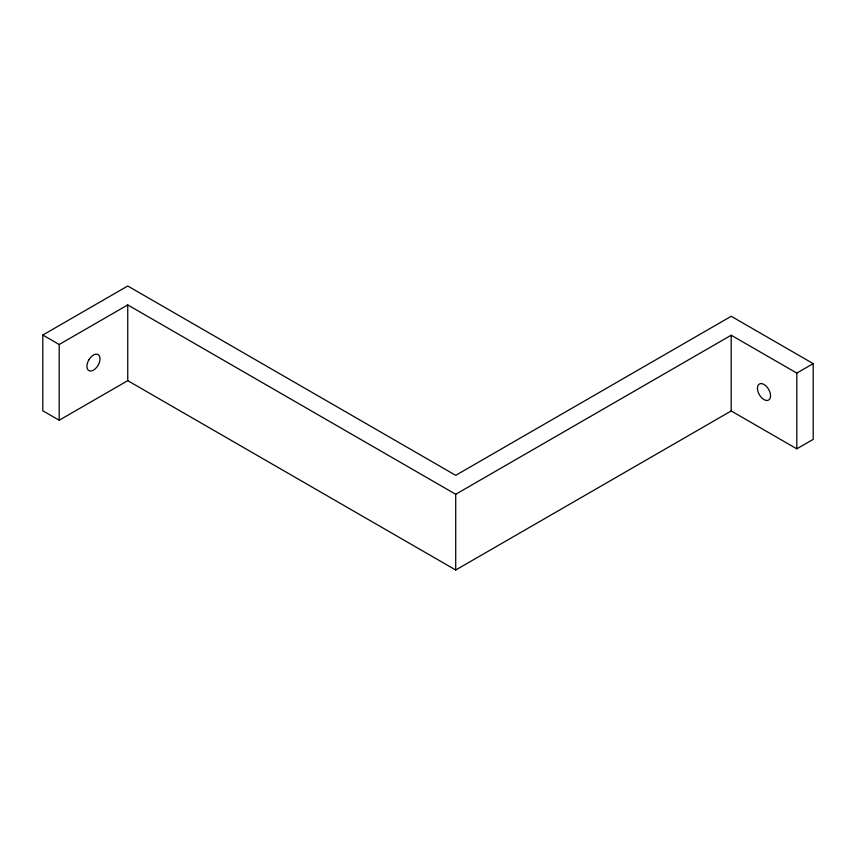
<?xml version="1.0" encoding="UTF-8"?>
<svg xmlns="http://www.w3.org/2000/svg" width="856" height="856" viewBox="0 0 856 856"><rect width="100%" height="100%" fill="white"/><g stroke="black" fill="none" stroke-linecap="round" stroke-linejoin="round"><path stroke-width="1.28" d="M42.8 335.028L127.747 285.99L455.713 475.337L731.206 316.281L813.2 363.618L813.2 439.363L796.797 448.833L731.206 410.955L455.713 570.01L127.747 380.663L59.203 420.232L42.8 410.773L42.8 335.028L59.203 344.497L127.747 304.918L455.713 494.276L731.206 335.22L796.797 373.088L813.2 363.618M796.797 373.088L796.797 448.833M731.206 335.22L731.206 410.955M455.713 494.276L455.713 570.01M127.747 304.918L127.747 380.663M59.203 344.497L59.203 420.232M88.831 359.905L87.794 362.067A9.277 5.361 -60 0 0 89.473 370.894A9.277 5.361 -60 0 0 98.108 365.255L99.157 363.083A9.277 5.361 -60 0 0 97.466 354.266A9.277 5.361 -60 0 0 88.831 359.905M757.442 388.239A9.277 5.361 60 0 0 767.286 400.48A9.277 5.361 60 0 0 767.286 387.361A9.277 5.361 60 0 0 757.442 388.239"/></g></svg>
